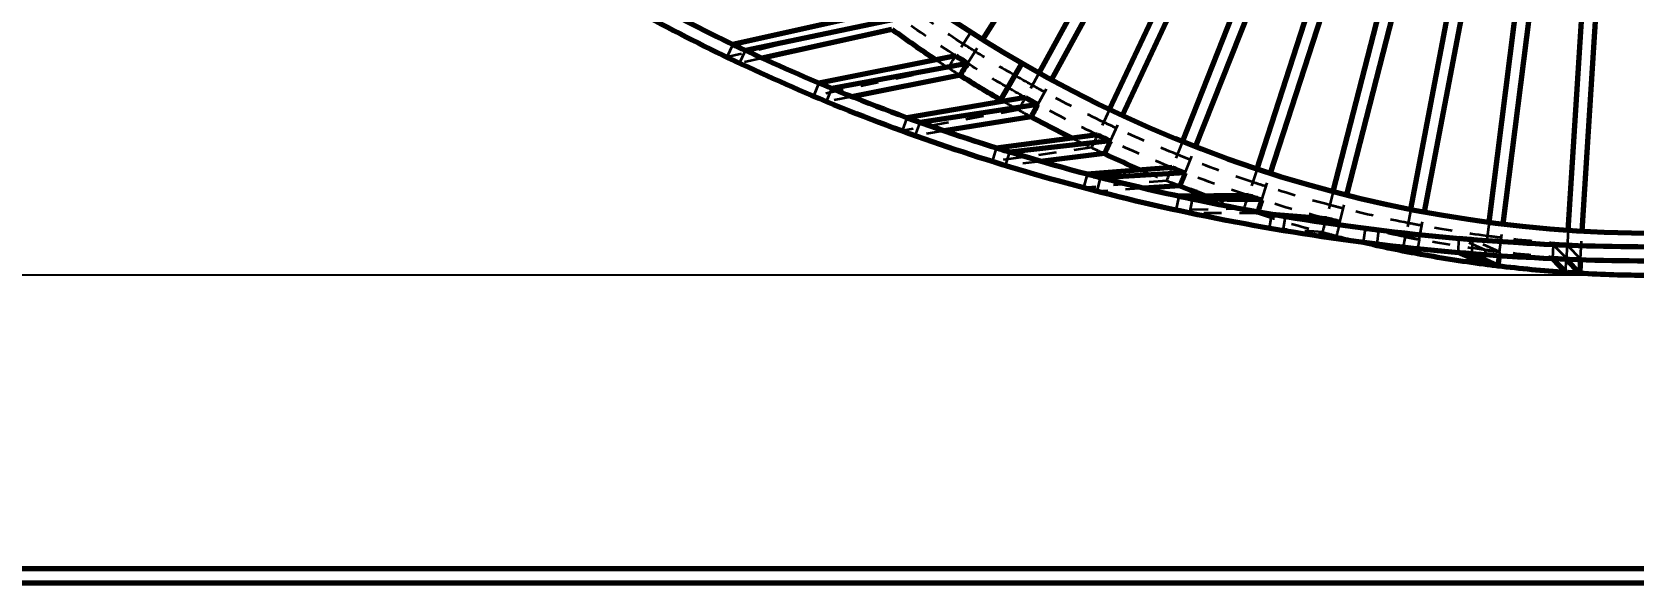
# Model space of a CAD drawing. Header units: inches. Extents: x -0.1 to 57.6, y -5.7 to 33.1.
# Drawn here: x 4.44 to 13.4, y -3.04 to 0.04 of the extents above; entities that cross this region are included whole.
import ezdxf

# ---------------------------------------------------------------- set-up
doc = ezdxf.new("R2010")
doc.units = ezdxf.units.IN
doc.header["$LTSCALE"] = 0.75
doc.header["$MEASUREMENT"] = 0
doc.linetypes.add('HIDDEN2', pattern=[0.1875, 0.125, -0.0625])
for name, color, linetype, lineweight in [('FD_Dimensions', 7, 'Continuous', 35), ('Hidden', 7, 'HIDDEN2', 35), ('Visible', 7, 'Continuous', 70)]:
    doc.layers.add(name, color=color, linetype=linetype, lineweight=lineweight)
doc.styles.get("Standard").update_dxf_attribs({"font": 'arial.ttf'})
doc.dimstyles.new('Dim-Standard', dxfattribs={"dimtxt": 0.5, "dimasz": 0.5, "dimexe": 0.3, "dimexo": 0.07, "dimgap": 0.2, "dimtad": 0, "dimtih": 1, "dimtoh": 1, "dimlfac": 0.083333, "dimzin": 12, "dimdsep": 46, "dimtxsty": 'Standard', "dimcen": 0, "dimazin": 3, "dimtp": 0.01, "dimtm": 0.01, "dimtfac": 1, "dimtofl": 0, "dimtmove": 0, "dimatfit": 3, "dimfxl": 1, "dimtolj": 1, "dimtzin": 12, "dimarcsym": 1})

# ---------------------------------------------------------------- blocks, each defined once
blk = doc.blocks.new('*D33')
at = {"layer": 'Defpoints', "color": 0, "transparency": 16777216}
for p in [(13.5209, 13.3179), (0.3049, -1.3183), (13.5209, -1.3183)]:
    blk.add_point(p, dxfattribs=at)
at = {"layer": 'FD_Dimensions', "color": 0, "lineweight": -2, "transparency": 16777216}
for p, q in [((13.4509, 13.3179), (0.0049, 13.3179)), ((0.3049, 12.8179), (0.3049, 6.451)), ((0.3049, -0.8183), (0.3049, 5.5486)), ((13.4509, -1.3183), (0.0049, -1.3183))]:
    blk.add_line(p, q, dxfattribs=at)
at = {"layer": 'FD_Dimensions', "color": 0, "transparency": 16777216}
for points in [[(0.2216, 12.8179), (0.3882, 12.8179), (0.3049, 13.3179)], [(0.2216, -0.8183), (0.3882, -0.8183), (0.3049, -1.3183)]]:
    blk.add_solid(points, dxfattribs=at)
at = {"layer": 'FD_Dimensions', "color": 0, "transparency": 16777216, "insert": (0.3049, 5.9998), "char_height": 0.5, "attachment_point": 5}
blk.add_mtext('\\A1;2 4', dxfattribs=at)

msp = doc.modelspace()

# ---------------------------------------------------------------- linework, layer by layer
at = {"layer": 'Hidden', "extrusion": (3.63318e-29, 2.96671e-13, -1)}
for p, q in [((9.1876, 0.1025), (8.327, -0.0991)), ((9.6931, 0.0415), (9.6087, -0.0914)), ((9.6931, 0.0415), (9.6087, -0.0914)), ((9.6931, 0.0415), (9.6087, -0.0914)), ((9.6931, 0.0415), (9.6087, -0.0914)), ((9.6931, 0.0415), (9.6087, -0.0914)), ((8.3608, -0.028), (8.327, -0.0991)), ((8.3981, -0.1329), (8.4319, -0.0618)), ((9.6752, -0.1336), (9.7595, -0.0007)), ((9.6752, -0.1336), (9.7595, -0.0007)), ((9.6752, -0.1336), (9.7595, -0.0007)), ((9.6752, -0.1336), (9.7595, -0.0007)), ((9.6752, -0.1336), (9.7595, -0.0007)), ((8.5245, -0.1049), (8.3981, -0.1329)), ((9.5665, -0.1579), (8.8125, -0.3174)), ((9.6087, -0.0914), (9.6087, -0.0914)), ((9.6087, -0.0914), (9.6087, -0.0914)), ((9.6087, -0.0914), (9.6087, -0.0914)), ((9.6087, -0.0914), (9.6087, -0.0914)), ((9.6087, -0.0914), (9.6087, -0.0914)), ((9.6752, -0.1336), (9.6752, -0.1336)), ((9.6752, -0.1336), (9.6752, -0.1336)), ((9.6752, -0.1336), (9.6752, -0.1336)), ((9.6752, -0.1336), (9.6752, -0.1336)), ((9.6752, -0.1336), (9.6752, -0.1336)), ((8.8428, -0.2448), (8.8125, -0.3174)), ((10.0747, -0.1871), (9.9989, -0.3251)), ((10.0747, -0.1871), (9.9989, -0.3251)), ((10.0747, -0.1871), (9.9989, -0.3251)), ((10.0747, -0.1871), (9.9989, -0.3251)), ((10.0747, -0.1871), (9.9989, -0.3251)), ((10.0679, -0.363), (10.1437, -0.225)), ((10.0679, -0.363), (10.1437, -0.225)), ((10.0679, -0.363), (10.1437, -0.225)), ((10.0679, -0.363), (10.1437, -0.225)), ((10.0679, -0.363), (10.1437, -0.225)), ((8.8852, -0.3477), (8.9155, -0.275)), ((9.0261, -0.3199), (8.8852, -0.3477)), ((9.9989, -0.3251), (9.9989, -0.3251)), ((9.9989, -0.3251), (9.9989, -0.3251)), ((9.9989, -0.3251), (9.9989, -0.3251)), ((9.9989, -0.3251), (9.9989, -0.3251)), ((9.9989, -0.3251), (9.9989, -0.3251)), ((9.9609, -0.3941), (9.3081, -0.5118)), ((9.3348, -0.4378), (9.3081, -0.5118)), ((10.0679, -0.363), (10.0679, -0.363)), ((10.0679, -0.363), (10.0679, -0.363)), ((10.0679, -0.363), (10.0679, -0.363)), ((10.0679, -0.363), (10.0679, -0.363)), ((10.0679, -0.363), (10.0679, -0.363)), ((10.47, -0.3912), (10.403, -0.5337)), ((10.47, -0.3912), (10.403, -0.5337)), ((10.47, -0.3912), (10.403, -0.5337)), ((10.47, -0.3912), (10.403, -0.5337)), ((10.47, -0.3912), (10.403, -0.5337)), ((10.4742, -0.5673), (10.5413, -0.4248)), ((10.4742, -0.5673), (10.5413, -0.4248)), ((10.4742, -0.5673), (10.5413, -0.4248)), ((10.4742, -0.5673), (10.5413, -0.4248)), ((10.4742, -0.5673), (10.5413, -0.4248)), ((9.3822, -0.5385), (9.4089, -0.4645)), ((9.5443, -0.5118), (9.3822, -0.5385)), ((10.403, -0.5337), (10.403, -0.5337)), ((10.403, -0.5337), (10.403, -0.5337)), ((10.403, -0.5337), (10.403, -0.5337)), ((10.403, -0.5337), (10.403, -0.5337)), ((10.403, -0.5337), (10.403, -0.5337)), ((10.3694, -0.605), (9.8123, -0.6824)), ((9.8355, -0.6073), (9.8123, -0.6824)), ((10.4742, -0.5673), (10.4742, -0.5673)), ((10.4742, -0.5673), (10.4742, -0.5673)), ((10.4742, -0.5673), (10.4742, -0.5673)), ((10.4742, -0.5673), (10.4742, -0.5673)), ((10.4742, -0.5673), (10.4742, -0.5673)), ((10.8773, -0.5702), (10.8193, -0.7166)), ((10.8773, -0.5702), (10.8193, -0.7166)), ((10.8773, -0.5702), (10.8193, -0.7166)), ((10.8773, -0.5702), (10.8193, -0.7166)), ((10.8773, -0.5702), (10.8193, -0.7166)), ((10.8926, -0.7456), (10.9505, -0.5992)), ((10.8926, -0.7456), (10.9505, -0.5992)), ((10.8926, -0.7456), (10.9505, -0.5992)), ((10.8926, -0.7456), (10.9505, -0.5992)), ((10.8926, -0.7456), (10.9505, -0.5992)), ((9.8875, -0.7057), (9.9107, -0.6306)), ((10.0836, -0.6819), (9.8875, -0.7057)), ((10.8193, -0.7166), (10.8193, -0.7166)), ((10.8193, -0.7166), (10.8193, -0.7166)), ((10.8193, -0.7166), (10.8193, -0.7166)), ((10.8193, -0.7166), (10.8193, -0.7166)), ((10.8193, -0.7166), (10.8193, -0.7166)), ((10.3435, -0.7537), (10.3237, -0.8298)), ((10.7904, -0.7898), (10.3237, -0.8298)), ((10.3999, -0.8497), (10.4197, -0.7735)), ((10.8926, -0.7456), (10.8926, -0.7456)), ((10.8926, -0.7456), (10.8926, -0.7456)), ((10.8926, -0.7456), (10.8926, -0.7456)), ((10.8926, -0.7456), (10.8926, -0.7456)), ((10.8926, -0.7456), (10.8926, -0.7456)), ((11.2951, -0.7232), (11.2464, -0.873)), ((11.2951, -0.7232), (11.2464, -0.873)), ((11.2951, -0.7232), (11.2464, -0.873)), ((11.2951, -0.7232), (11.2464, -0.873)), ((11.2951, -0.7232), (11.2464, -0.873)), ((11.3213, -0.8973), (11.37, -0.7476)), ((11.3213, -0.8973), (11.37, -0.7476)), ((11.3213, -0.8973), (11.37, -0.7476)), ((11.3213, -0.8973), (11.37, -0.7476)), ((11.3213, -0.8973), (11.37, -0.7476)), ((10.6591, -0.8324), (10.3999, -0.8497)), ((10.8576, -0.8773), (10.8411, -0.9542)), ((10.9181, -0.9707), (10.9346, -0.8938)), ((11.2464, -0.873), (11.2464, -0.873)), ((11.2464, -0.873), (11.2464, -0.873)), ((11.2464, -0.873), (11.2464, -0.873)), ((11.2464, -0.873), (11.2464, -0.873)), ((11.2464, -0.873), (11.2464, -0.873)), ((11.7216, -0.8497), (11.6824, -1.0023)), ((11.7216, -0.8497), (11.6824, -1.0023)), ((11.7216, -0.8497), (11.6824, -1.0023)), ((11.7216, -0.8497), (11.6824, -1.0023)), ((11.7216, -0.8497), (11.6824, -1.0023)), ((11.7587, -1.0218), (11.7979, -0.8693)), ((11.7587, -1.0218), (11.7979, -0.8693)), ((11.7587, -1.0218), (11.7979, -0.8693)), ((11.7587, -1.0218), (11.7979, -0.8693)), ((11.7587, -1.0218), (11.7979, -0.8693)), ((11.2221, -0.9479), (10.8411, -0.9542)), ((11.297, -0.9722), (10.9181, -0.9707)), ((11.3213, -0.8973), (11.3213, -0.8973)), ((11.3213, -0.8973), (11.3213, -0.8973)), ((11.3213, -0.8973), (11.3213, -0.8973)), ((11.3213, -0.8973), (11.3213, -0.8973)), ((11.3213, -0.8973), (11.3213, -0.8973)), ((11.3766, -0.9784), (11.3634, -1.0559)), ((12.1552, -0.9492), (12.1257, -1.1039)), ((12.1552, -0.9492), (12.1257, -1.1039)), ((12.1552, -0.9492), (12.1257, -1.1039)), ((12.1552, -0.9492), (12.1257, -1.1039)), ((12.1552, -0.9492), (12.1257, -1.1039)), ((12.2031, -1.1186), (12.2326, -0.9639)), ((12.2031, -1.1186), (12.2326, -0.9639)), ((12.2031, -1.1186), (12.2326, -0.9639)), ((12.2031, -1.1186), (12.2326, -0.9639)), ((12.2031, -1.1186), (12.2326, -0.9639)), ((11.6629, -1.0785), (11.3634, -1.0559)), ((11.4411, -1.069), (11.4542, -0.9915)), ((11.7391, -1.0981), (11.4411, -1.069)), ((11.6824, -1.0023), (11.6824, -1.0023)), ((11.6824, -1.0023), (11.6824, -1.0023)), ((11.6824, -1.0023), (11.6824, -1.0023)), ((11.6824, -1.0023), (11.6824, -1.0023)), ((11.6824, -1.0023), (11.6824, -1.0023)), ((11.7587, -1.0218), (11.7587, -1.0218)), ((11.7587, -1.0218), (11.7587, -1.0218)), ((11.7587, -1.0218), (11.7587, -1.0218)), ((11.7587, -1.0218), (11.7587, -1.0218)), ((11.7587, -1.0218), (11.7587, -1.0218)), ((11.8994, -1.0571), (11.8896, -1.1351)), ((12.1257, -1.1039), (11.8994, -1.057)), ((11.9677, -1.145), (11.9776, -1.0669)), ((12.2031, -1.1186), (11.9783, -1.067)), ((12.5943, -1.0212), (12.5745, -1.1775)), ((12.5943, -1.0212), (12.5745, -1.1775)), ((12.5943, -1.0212), (12.5745, -1.1775)), ((12.5943, -1.0212), (12.5745, -1.1775)), ((12.5943, -1.0212), (12.5745, -1.1775)), ((12.6526, -1.1873), (12.6724, -1.0311)), ((12.6526, -1.1873), (12.6724, -1.0311)), ((12.6526, -1.1873), (12.6724, -1.0311)), ((12.6526, -1.1873), (12.6724, -1.0311)), ((12.6526, -1.1873), (12.6724, -1.0311)), ((13.0369, -1.0656), (13.0271, -1.2227)), ((13.0369, -1.0656), (13.0271, -1.2227)), ((13.0369, -1.0656), (13.0271, -1.2227)), ((13.0369, -1.0656), (13.0271, -1.2227)), ((13.0369, -1.0656), (13.0271, -1.2227)), ((13.1056, -1.2277), (13.1155, -1.0705)), ((13.1056, -1.2277), (13.1155, -1.0705)), ((13.1056, -1.2277), (13.1155, -1.0705)), ((13.1056, -1.2277), (13.1155, -1.0705)), ((13.1056, -1.2277), (13.1155, -1.0705)), ((11.8906, -1.1353), (11.8896, -1.1351)), ((11.9685, -1.1451), (11.9677, -1.145)), ((12.1257, -1.1039), (12.1257, -1.1039)), ((12.1257, -1.1039), (12.1257, -1.1039)), ((12.1257, -1.1039), (12.1257, -1.1039)), ((12.1257, -1.1039), (12.1257, -1.1039)), ((12.1257, -1.1039), (12.1257, -1.1039)), ((12.2031, -1.1186), (12.2031, -1.1186)), ((12.2031, -1.1186), (12.2031, -1.1186)), ((12.2031, -1.1186), (12.2031, -1.1186)), ((12.2031, -1.1186), (12.2031, -1.1186)), ((12.2031, -1.1186), (12.2031, -1.1186)), ((12.4252, -1.1137), (12.4187, -1.192)), ((12.5745, -1.1775), (12.4252, -1.1136)), ((12.4971, -1.1986), (12.5037, -1.1202)), ((12.6526, -1.1873), (12.5039, -1.1202)), ((12.9529, -1.1482), (12.9496, -1.2268)), ((13.0271, -1.2227), (12.9529, -1.1481)), ((13.0283, -1.2301), (13.0315, -1.1515)), ((13.1056, -1.2277), (13.0316, -1.1515)), ((12.4189, -1.1921), (12.4187, -1.192)), ((12.4973, -1.1987), (12.4971, -1.1986)), ((12.5745, -1.1775), (12.5745, -1.1775)), ((12.5745, -1.1775), (12.5745, -1.1775)), ((12.5745, -1.1775), (12.5745, -1.1775)), ((12.5745, -1.1775), (12.5745, -1.1775)), ((12.5745, -1.1775), (12.5745, -1.1775)), ((12.6526, -1.1873), (12.6526, -1.1873)), ((12.6526, -1.1873), (12.6526, -1.1873)), ((12.6526, -1.1873), (12.6526, -1.1873)), ((12.6526, -1.1873), (12.6526, -1.1873)), ((12.6526, -1.1873), (12.6526, -1.1873)), ((12.9497, -1.2269), (12.9496, -1.2268)), ((13.0271, -1.2227), (13.0271, -1.2227)), ((13.0271, -1.2227), (13.0271, -1.2227)), ((13.0271, -1.2227), (13.0271, -1.2227)), ((13.0271, -1.2227), (13.0271, -1.2227)), ((13.0271, -1.2227), (13.0271, -1.2227)), ((13.0284, -1.2301), (13.0283, -1.2301)), ((13.1056, -1.2277), (13.1056, -1.2277)), ((13.1056, -1.2277), (13.1056, -1.2277)), ((13.1056, -1.2277), (13.1056, -1.2277)), ((13.1056, -1.2277), (13.1056, -1.2277)), ((13.1056, -1.2277), (13.1056, -1.2277))]:
    msp.add_line(p, q, dxfattribs=at)
for radius, start, end in [(7.1606, 302.71502, 305.68498), (7.2394, 302.71159, 305.68841), (7.1606, 302.08498, 302.71502), (7.1606, 302.08498, 302.71502), (7.1606, 302.08498, 302.71502), (7.1606, 302.08498, 302.71502), (7.1606, 302.08498, 302.71502), (7.1606, 300, 302.08498), (7.2394, 302.08841, 302.71159), (7.2394, 300, 302.08841), (7.1606, 299.11502, 300), (7.1606, 298.48498, 299.11502), (7.1606, 298.48498, 299.11502), (7.1606, 298.48498, 299.11502), (7.1606, 298.48498, 299.11502), (7.1606, 298.48498, 299.11502), (7.2394, 299.11159, 300), (7.2394, 298.48841, 299.11159), (7.1606, 295.51502, 298.48498), (7.2394, 295.51159, 298.48841), (7.2394, 294.88841, 295.51159), (7.1606, 294.88498, 295.51502), (7.1606, 294.88498, 295.51502), (7.1606, 294.88498, 295.51502), (7.1606, 294.88498, 295.51502), (7.1606, 294.88498, 295.51502), (7.1606, 291.91502, 294.88498), (7.2394, 291.91159, 294.88841), (7.2394, 291.28841, 291.91159), (7.1606, 291.28498, 291.91502), (7.1606, 291.28498, 291.91502), (7.1606, 291.28498, 291.91502), (7.1606, 291.28498, 291.91502), (7.1606, 291.28498, 291.91502), (7.1606, 288.31502, 291.28498), (7.2394, 288.31159, 291.28841), (7.1606, 287.68498, 288.31502), (7.1606, 287.68498, 288.31502), (7.1606, 287.68498, 288.31502), (7.1606, 287.68498, 288.31502), (7.1606, 287.68498, 288.31502), (7.2394, 287.68841, 288.31159), (7.1606, 284.71502, 287.68498), (7.2394, 284.71159, 287.68841), (7.1606, 284.08498, 284.71502), (7.1606, 284.08498, 284.71502), (7.1606, 284.08498, 284.71502), (7.1606, 284.08498, 284.71502), (7.1606, 284.08498, 284.71502), (7.1606, 281.11502, 284.08498), (7.2394, 284.08841, 284.71159), (7.2394, 281.11159, 284.08841), (7.1606, 280.48498, 281.11502), (7.1606, 280.48498, 281.11502), (7.1606, 280.48498, 281.11502), (7.1606, 280.48498, 281.11502), (7.1606, 280.48498, 281.11502), (7.1606, 277.51502, 280.48498), (7.2394, 280.48841, 281.11159), (7.2394, 277.51159, 280.48841), (7.1606, 276.88498, 277.51502), (7.1606, 276.88498, 277.51502), (7.1606, 276.88498, 277.51502), (7.1606, 276.88498, 277.51502), (7.1606, 276.88498, 277.51502), (7.1606, 273.91502, 276.88498), (7.1606, 273.28498, 273.91502), (7.1606, 273.28498, 273.91502), (7.1606, 273.28498, 273.91502), (7.1606, 273.28498, 273.91502), (7.1606, 273.28498, 273.91502), (7.1606, 270.31502, 273.28498), (7.2394, 276.88841, 277.51159), (7.2394, 273.91159, 276.88841), (7.2394, 273.28841, 273.91159), (7.2394, 270.31159, 273.28841)]:
    msp.add_arc((-13.5209, 5.9998), radius, start, end, dxfattribs=at)
at = {"layer": 'Hidden'}
for radius, start, end in [(7.3181, 236.65429, 237.29176), (7.3181, 237.29176, 237.90824), (7.2394, 237.28841, 237.91159), (7.2394, 237.28841, 237.91159), (7.2394, 237.28841, 237.91159), (7.2394, 237.28841, 237.91159), (7.3181, 240.12625, 240.89176), (7.2394, 240.88841, 241.51159), (7.2394, 240.88841, 241.51159), (7.2394, 240.88841, 241.51159), (7.2394, 240.88841, 241.51159), (7.3181, 240.89176, 241.50824), (7.2394, 244.48841, 245.11159), (7.2394, 244.48841, 245.11159), (7.2394, 244.48841, 245.11159), (7.2394, 244.48841, 245.11159), (7.3181, 243.54701, 244.49176), (7.3181, 244.49176, 245.10824), (7.2394, 248.08841, 248.71159), (7.2394, 248.08841, 248.71159), (7.2394, 248.08841, 248.71159), (7.2394, 248.08841, 248.71159), (7.3181, 246.87025, 248.09176), (7.3181, 248.09176, 248.70824), (7.3181, 249.96638, 251.69176), (7.2394, 251.68841, 252.31159), (7.2394, 251.68841, 252.31159), (7.2394, 251.68841, 252.31159), (7.2394, 251.68841, 252.31159), (7.3181, 251.69176, 252.30824), (7.3181, 252.30824, 255.29176), (7.2394, 255.28841, 255.91159), (7.2394, 255.28841, 255.91159), (7.2394, 255.28841, 255.91159), (7.2394, 255.28841, 255.91159), (7.3181, 255.29176, 255.90824), (7.3181, 255.90824, 257.57938), (7.2394, 258.88841, 259.51159), (7.2394, 258.88841, 259.51159), (7.2394, 258.88841, 259.51159), (7.2394, 258.88841, 259.51159), (7.2394, 262.48841, 263.11159), (7.2394, 262.48841, 263.11159), (7.2394, 262.48841, 263.11159), (7.2394, 262.48841, 263.11159), (7.2394, 266.08841, 266.71159), (7.2394, 266.08841, 266.71159), (7.2394, 266.08841, 266.71159), (7.2394, 266.08841, 266.71159)]:
    msp.add_arc((13.5209, 5.9998), radius, start, end, dxfattribs=at)
for points in [[(8.327, -0.0991), (8.3388, -0.1048), (8.3507, -0.1105), (8.3625, -0.1161)], [(8.3625, -0.1161), (8.3744, -0.1217), (8.3862, -0.1273), (8.3981, -0.1329)], [(9.5665, -0.1579), (9.5805, -0.1358), (9.5946, -0.1136), (9.6087, -0.0914)], [(8.8125, -0.3174), (8.8246, -0.3226), (8.8367, -0.3276), (8.8488, -0.3327)], [(8.8488, -0.3327), (8.861, -0.3377), (8.8731, -0.3427), (8.8852, -0.3477)], [(9.9609, -0.3941), (9.9736, -0.3711), (9.9862, -0.3481), (9.9989, -0.3251)], [(9.3081, -0.5118), (9.3204, -0.5163), (9.3328, -0.5208), (9.3451, -0.5253)], [(9.3451, -0.5253), (9.3575, -0.5297), (9.3698, -0.5341), (9.3822, -0.5385)], [(10.3694, -0.605), (10.3806, -0.5812), (10.3918, -0.5575), (10.403, -0.5337)], [(9.8123, -0.6824), (9.8248, -0.6864), (9.8373, -0.6903), (9.8498, -0.6942)], [(9.8498, -0.6942), (9.8624, -0.6981), (9.8749, -0.7019), (9.8875, -0.7057)], [(10.7904, -0.7898), (10.8, -0.7654), (10.8097, -0.741), (10.8193, -0.7166)], [(10.3237, -0.8298), (10.3363, -0.8332), (10.349, -0.8366), (10.3617, -0.8399)], [(10.3617, -0.8399), (10.3744, -0.8432), (10.3871, -0.8465), (10.3999, -0.8497)], [(11.2221, -0.9479), (11.2302, -0.9229), (11.2383, -0.898), (11.2464, -0.873)], [(10.8411, -0.9542), (10.8539, -0.9571), (10.8667, -0.9599), (10.8796, -0.9626)], [(10.8796, -0.9626), (10.8924, -0.9653), (10.9052, -0.968), (10.9181, -0.9707)], [(11.2994, -0.9648), (11.2986, -0.9673), (11.2978, -0.9697), (11.297, -0.9722)], [(11.3634, -1.0559), (11.3764, -1.0582), (11.3893, -1.0604), (11.4022, -1.0626)], [(11.4022, -1.0626), (11.4152, -1.0648), (11.4281, -1.067), (11.4411, -1.069)], [(11.6629, -1.0785), (11.6694, -1.0531), (11.6759, -1.0277), (11.6824, -1.0023)], [(11.7547, -1.0376), (11.7495, -1.0577), (11.7443, -1.0779), (11.7391, -1.0981)], [(11.8896, -1.1351), (11.9026, -1.1369), (11.9156, -1.1385), (11.9287, -1.1402)], [(11.9287, -1.1402), (11.9417, -1.1418), (11.9547, -1.1434), (11.9677, -1.145)], [(12.111, -1.1812), (12.1159, -1.1554), (12.1208, -1.1297), (12.1257, -1.1039)], [(12.1257, -1.1039), (12.1515, -1.1088), (12.1773, -1.1137), (12.2031, -1.1186)], [(12.2031, -1.1186), (12.1998, -1.136), (12.1965, -1.1533), (12.1932, -1.1706)], [(12.4187, -1.192), (12.4317, -1.1932), (12.4448, -1.1944), (12.4579, -1.1955)], [(12.4579, -1.1955), (12.471, -1.1965), (12.484, -1.1976), (12.4971, -1.1986)], [(12.5647, -1.2556), (12.5679, -1.2295), (12.5712, -1.2035), (12.5745, -1.1775)], [(12.5745, -1.1775), (12.6006, -1.1808), (12.6266, -1.184), (12.6526, -1.1873)], [(12.6526, -1.1873), (12.6517, -1.1949), (12.6507, -1.2024), (12.6498, -1.21)], [(12.9496, -1.2268), (12.9627, -1.2274), (12.9758, -1.228), (12.9889, -1.2286)], [(12.9889, -1.2286), (13.002, -1.2291), (13.0152, -1.2296), (13.0283, -1.2301)], [(13.0221, -1.3013), (13.0238, -1.2751), (13.0254, -1.2489), (13.0271, -1.2227)], [(13.0271, -1.2227), (13.0532, -1.2244), (13.0794, -1.226), (13.1056, -1.2277)], [(13.1056, -1.2277), (13.1055, -1.2294), (13.1054, -1.2311), (13.1053, -1.2329)]]:
    msp.add_open_spline(points, degree=3, dxfattribs=at)
at = {"layer": 'Visible', "extrusion": (3.63318e-29, 2.96671e-13, -1)}
for p, q in [((9.7595, -0.0007), (11.0034, 1.9593)), ((9.7595, -0.0007), (11.0034, 1.9593)), ((10.0747, -0.1871), (11.193, 1.8471)), ((10.0747, -0.1871), (11.193, 1.8471)), ((10.1437, -0.225), (11.262, 1.8092)), ((10.1437, -0.225), (11.262, 1.8092)), ((10.47, -0.3912), (11.4584, 1.7091)), ((10.47, -0.3912), (11.4584, 1.7091)), ((10.5413, -0.4248), (11.5296, 1.6756)), ((10.5413, -0.4248), (11.5296, 1.6756)), ((10.8773, -0.5702), (11.7319, 1.5881)), ((10.8773, -0.5702), (11.7319, 1.5881)), ((10.9505, -0.5992), (11.8051, 1.5591)), ((10.9505, -0.5992), (11.8051, 1.5591)), ((11.2951, -0.7232), (12.0124, 1.4845)), ((11.2951, -0.7232), (12.0124, 1.4845)), ((11.37, -0.7476), (12.0873, 1.4601)), ((11.37, -0.7476), (12.0873, 1.4601)), ((11.7216, -0.8497), (12.2989, 1.3987)), ((11.7216, -0.8497), (12.2989, 1.3987)), ((11.7979, -0.8693), (12.3752, 1.3791)), ((11.7979, -0.8693), (12.3752, 1.3791)), ((12.1552, -0.9492), (12.5902, 1.331)), ((12.1552, -0.9492), (12.5902, 1.331)), ((12.2326, -0.9639), (12.6676, 1.3163)), ((12.2326, -0.9639), (12.6676, 1.3163)), ((12.5943, -1.0212), (12.8852, 1.2818)), ((12.5943, -1.0212), (12.8852, 1.2818)), ((12.6724, -1.0311), (12.9633, 1.2719)), ((12.6724, -1.0311), (12.9633, 1.2719)), ((13.0369, -1.0656), (13.1827, 1.2512)), ((13.0369, -1.0656), (13.1827, 1.2512)), ((13.1155, -1.0705), (13.2613, 1.2462)), ((13.1155, -1.0705), (13.2613, 1.2462)), ((9.2339, 0.1662), (8.3608, -0.028)), ((9.2976, 0.1199), (8.4319, -0.0618)), ((9.2513, 0.0562), (8.5245, -0.1049)), ((8.3608, -0.028), (8.3608, -0.028)), ((8.4319, -0.0618), (8.4319, -0.0618)), ((9.6087, -0.0914), (8.8428, -0.2447)), ((9.6752, -0.1336), (8.9155, -0.275)), ((9.8618, -0.3379), (9.98, -0.1333)), ((9.8618, -0.3379), (9.98, -0.1333)), ((8.8428, -0.2448), (8.8428, -0.2447)), ((9.633, -0.2001), (9.0261, -0.3199)), ((8.9155, -0.275), (8.9155, -0.275)), ((9.9989, -0.3251), (9.3349, -0.4377)), ((9.3348, -0.4378), (9.3349, -0.4377)), ((10.0679, -0.363), (9.4089, -0.4644)), ((10.0299, -0.432), (9.5443, -0.5118)), ((9.4089, -0.4645), (9.4089, -0.4644)), ((10.403, -0.5337), (9.8355, -0.6072)), ((9.8355, -0.6073), (9.8355, -0.6072)), ((10.4742, -0.5673), (9.9108, -0.6305)), ((9.9107, -0.6306), (9.9108, -0.6305)), ((10.4407, -0.6385), (10.0836, -0.6819)), ((10.8193, -0.7166), (10.3435, -0.7536)), ((10.3435, -0.7537), (10.3435, -0.7536)), ((10.8926, -0.7456), (10.4197, -0.7735)), ((10.4197, -0.7735), (10.4197, -0.7735)), ((10.8636, -0.8188), (10.6591, -0.8324)), ((11.2464, -0.873), (10.8576, -0.8772)), ((10.8576, -0.8773), (10.8576, -0.8772)), ((11.3213, -0.8973), (10.9346, -0.8937)), ((10.9346, -0.8938), (10.9346, -0.8937)), ((11.6824, -1.0023), (11.3766, -0.9783)), ((11.3766, -0.9784), (11.3766, -0.9783)), ((11.7587, -1.0218), (11.4542, -0.9914)), ((11.4542, -0.9915), (11.4542, -0.9914)), ((11.8994, -1.0571), (11.8994, -1.057)), ((11.9783, -1.067), (11.9776, -1.0668)), ((11.9776, -1.0669), (11.9776, -1.0668)), ((12.111, -1.1812), (11.8906, -1.1353)), ((12.1883, -1.196), (11.9685, -1.1451)), ((12.4252, -1.1137), (12.4252, -1.1136)), ((12.5039, -1.1202), (12.5037, -1.1201)), ((12.5037, -1.1202), (12.5037, -1.1201)), ((12.9529, -1.1482), (12.9529, -1.1481)), ((13.0316, -1.1515), (13.0315, -1.1514)), ((13.0315, -1.1515), (13.0315, -1.1514)), ((12.5647, -1.2556), (12.4189, -1.1921)), ((12.6428, -1.2655), (12.4973, -1.1987)), ((13.0221, -1.3013), (12.9497, -1.2269)), ((13.1007, -1.3063), (13.0284, -1.2301)), ((1.4815, -3.0396), (25.5603, -3.0396)), ((25.4815, -2.9609), (1.5603, -2.9609))]:
    msp.add_line(p, q, dxfattribs=at)
at = {"layer": 'Visible'}
for radius, start, end in [(7.0819, 240, 120), (7.0819, 120, 240), (7.3181, 234.30824, 236.65429), (7.3181, 237.90824, 240), (7.3181, 240, 240.12625), (7.3181, 241.50824, 243.54701), (7.3181, 245.10824, 246.87025), (7.3181, 248.70824, 249.96638), (7.3181, 257.57938, 258.89176), (7.3181, 258.89176, 259.50824), (7.3181, 259.50824, 262.49176), (7.3181, 262.49176, 263.10824), (7.3181, 263.10824, 266.09176), (7.3181, 266.09176, 266.70824), (7.3181, 266.70824, 269.69176)]:
    msp.add_arc((13.5209, 5.9998), radius, start, end, dxfattribs=at)
for points, knots in [([(13.5209, -1.2396), (13.2652, -1.2396), (13.0096, -1.232), (12.7547, -1.2167), (12.4417, -1.198), (12.1298, -1.1677), (11.8207, -1.1261), (11.5319, -1.0873), (11.2454, -1.0385), (10.9625, -0.98), (10.6981, -0.9254), (10.4369, -0.8623), (10.1797, -0.7909), (9.7048, -0.6592), (9.2437, -0.4993), (8.8022, -0.3132), (8.4179, -0.1512), (8.0484, 0.0306), (7.6972, 0.2306), (7.3915, 0.4046), (7.0996, 0.5924), (6.8236, 0.7926), (6.5834, 0.9669), (6.3552, 1.1505), (6.1403, 1.3426), (5.9533, 1.5098), (5.7763, 1.6834), (5.6102, 1.8626), (5.3244, 2.1709), (5.0705, 2.496), (4.8517, 2.834), (4.689, 3.0854), (4.5456, 3.3439), (4.4226, 3.6079), (4.3311, 3.8043), (4.2509, 4.0036), (4.1823, 4.2052), (4.0813, 4.5016), (4.0054, 4.8027), (3.9552, 5.1063), (3.9062, 5.4026), (3.8815, 5.7012), (3.8815, 5.9998)], [1.570796, 1.570796, 1.570796, 1.570796, 1.650448, 1.650448, 1.650448, 1.748282, 1.748282, 1.748282, 1.839697, 1.839697, 1.839697, 1.925114, 1.925114, 1.925114, 2.082814, 2.082814, 2.082814, 2.220071, 2.220071, 2.220071, 2.339534, 2.339534, 2.339534, 2.44351, 2.44351, 2.44351, 2.534007, 2.534007, 2.534007, 2.689637, 2.689637, 2.689637, 2.805403, 2.805403, 2.805403, 2.891516, 2.891516, 2.891516, 3.018082, 3.018082, 3.018082, 3.141593, 3.141593, 3.141593, 3.141593]), ([(13.5209, -1.1609), (13.2668, -1.1609), (13.0127, -1.1533), (12.7594, -1.1381), (12.4483, -1.1195), (12.1384, -1.0894), (11.8312, -1.0481), (11.5442, -1.0095), (11.2595, -0.961), (10.9784, -0.9029), (10.7158, -0.8486), (10.4562, -0.7859), (10.2007, -0.715), (9.729, -0.5842), (9.2711, -0.4254), (8.8328, -0.2406), (8.4513, -0.0798), (8.0846, 0.1007), (7.7361, 0.299), (7.4329, 0.4717), (7.1434, 0.6579), (6.8698, 0.8564), (6.6317, 1.0291), (6.4056, 1.2111), (6.1928, 1.4013), (6.0076, 1.5669), (5.8324, 1.7388), (5.6679, 1.9162), (5.5248, 2.0706), (5.3897, 2.2292), (5.2633, 2.3915), (5.0458, 2.6706), (4.8537, 2.9607), (4.6886, 3.2591), (4.5657, 3.481), (4.4579, 3.7076), (4.3655, 3.9376), (4.2297, 4.2757), (4.1274, 4.6212), (4.0596, 4.9704), (3.9935, 5.3112), (3.9603, 5.6555), (3.9603, 5.9998)], [1.570796, 1.570796, 1.570796, 1.570796, 1.650448, 1.650448, 1.650448, 1.748282, 1.748282, 1.748282, 1.839697, 1.839697, 1.839697, 1.925114, 1.925114, 1.925114, 2.082814, 2.082814, 2.082814, 2.220071, 2.220071, 2.220071, 2.339534, 2.339534, 2.339534, 2.44351, 2.44351, 2.44351, 2.534007, 2.534007, 2.534007, 2.612772, 2.612772, 2.612772, 2.748227, 2.748227, 2.748227, 2.848985, 2.848985, 2.848985, 2.997076, 2.997076, 2.997076, 3.141593, 3.141593, 3.141593, 3.141593])]:
    msp.add_open_spline(points, degree=3, knots=knots, dxfattribs=at)
for points in [[(8.3963, -0.045), (8.3845, -0.0394), (8.3726, -0.0337), (8.3608, -0.028)], [(8.4319, -0.0618), (8.42, -0.0562), (8.4082, -0.0506), (8.3963, -0.045)], [(9.6087, -0.0914), (9.6308, -0.1055), (9.653, -0.1196), (9.6752, -0.1336)], [(9.6752, -0.1336), (9.6611, -0.1558), (9.647, -0.178), (9.633, -0.2001)], [(8.8791, -0.26), (8.867, -0.2549), (8.8549, -0.2499), (8.8428, -0.2447)], [(8.9155, -0.275), (8.9033, -0.27), (8.8912, -0.265), (8.8791, -0.26)], [(9.9989, -0.3251), (10.0219, -0.3377), (10.0449, -0.3504), (10.0679, -0.363)], [(9.3718, -0.4512), (9.3595, -0.4467), (9.3472, -0.4422), (9.3349, -0.4377)], [(10.0679, -0.363), (10.0552, -0.386), (10.0426, -0.409), (10.0299, -0.432)], [(9.4089, -0.4644), (9.3965, -0.4601), (9.3842, -0.4557), (9.3718, -0.4512)], [(10.403, -0.5337), (10.4267, -0.5449), (10.4505, -0.5561), (10.4742, -0.5673)], [(9.8731, -0.619), (9.8606, -0.6151), (9.848, -0.6112), (9.8355, -0.6072)], [(9.9108, -0.6305), (9.8982, -0.6267), (9.8856, -0.6229), (9.8731, -0.619)], [(10.4742, -0.5673), (10.463, -0.591), (10.4518, -0.6148), (10.4407, -0.6385)], [(10.8193, -0.7166), (10.8438, -0.7263), (10.8682, -0.736), (10.8926, -0.7456)], [(10.3816, -0.7637), (10.3689, -0.7604), (10.3562, -0.757), (10.3435, -0.7536)], [(10.4197, -0.7735), (10.407, -0.7703), (10.3943, -0.767), (10.3816, -0.7637)], [(10.8926, -0.7456), (10.8829, -0.77), (10.8732, -0.7944), (10.8636, -0.8188)], [(10.896, -0.8856), (10.8832, -0.8829), (10.8704, -0.8801), (10.8576, -0.8772)], [(10.9346, -0.8937), (10.9217, -0.891), (10.9089, -0.8883), (10.896, -0.8856)], [(11.2464, -0.873), (11.2714, -0.8811), (11.2963, -0.8892), (11.3213, -0.8973)], [(11.3213, -0.8973), (11.314, -0.9198), (11.3067, -0.9423), (11.2994, -0.9648)], [(11.4154, -0.985), (11.4024, -0.9828), (11.3895, -0.9806), (11.3766, -0.9783)], [(11.4542, -0.9914), (11.4412, -0.9893), (11.4283, -0.9872), (11.4154, -0.985)], [(11.6824, -1.0023), (11.7079, -1.0088), (11.7333, -1.0153), (11.7587, -1.0218)], [(11.7587, -1.0218), (11.7574, -1.0271), (11.756, -1.0323), (11.7547, -1.0376)], [(11.9385, -1.0621), (11.9255, -1.0604), (11.9124, -1.0587), (11.8994, -1.057)], [(11.9776, -1.0668), (11.9645, -1.0653), (11.9515, -1.0637), (11.9385, -1.0621)], [(12.4644, -1.117), (12.4513, -1.1159), (12.4383, -1.1148), (12.4252, -1.1136)], [(12.5037, -1.1201), (12.4906, -1.1191), (12.4775, -1.1181), (12.4644, -1.117)], [(12.9922, -1.1499), (12.9791, -1.1493), (12.966, -1.1488), (12.9529, -1.1481)], [(13.0315, -1.1514), (13.0184, -1.1509), (13.0053, -1.1504), (12.9922, -1.1499)], [(12.1932, -1.1706), (12.1915, -1.1791), (12.1899, -1.1875), (12.1883, -1.196)], [(12.6498, -1.21), (12.6474, -1.2285), (12.6451, -1.247), (12.6428, -1.2655)], [(13.1053, -1.2329), (13.1038, -1.2573), (13.1022, -1.2818), (13.1007, -1.3063)]]:
    msp.add_open_spline(points, degree=3, dxfattribs=at)

# ---------------------------------------------------------------- dimensions: what is measured, and where the dimension line sits
at = {"layer": 'FD_Dimensions'}
dim = msp.add_aligned_dim(p1=(13.5209, 13.3179), p2=(13.5209, -1.3183), distance=-13.216, text='2 4', dimstyle='Dim-Standard', override={"dimlfac": 1.666667, "dimclrd": 0, "dimclre": 0}, dxfattribs=at)
dim.commit()
dim.dimension.update_dxf_attribs({"geometry": '*D33', "text_midpoint": (0.3049, 5.9998)})

doc.saveas('drawing.dxf')
